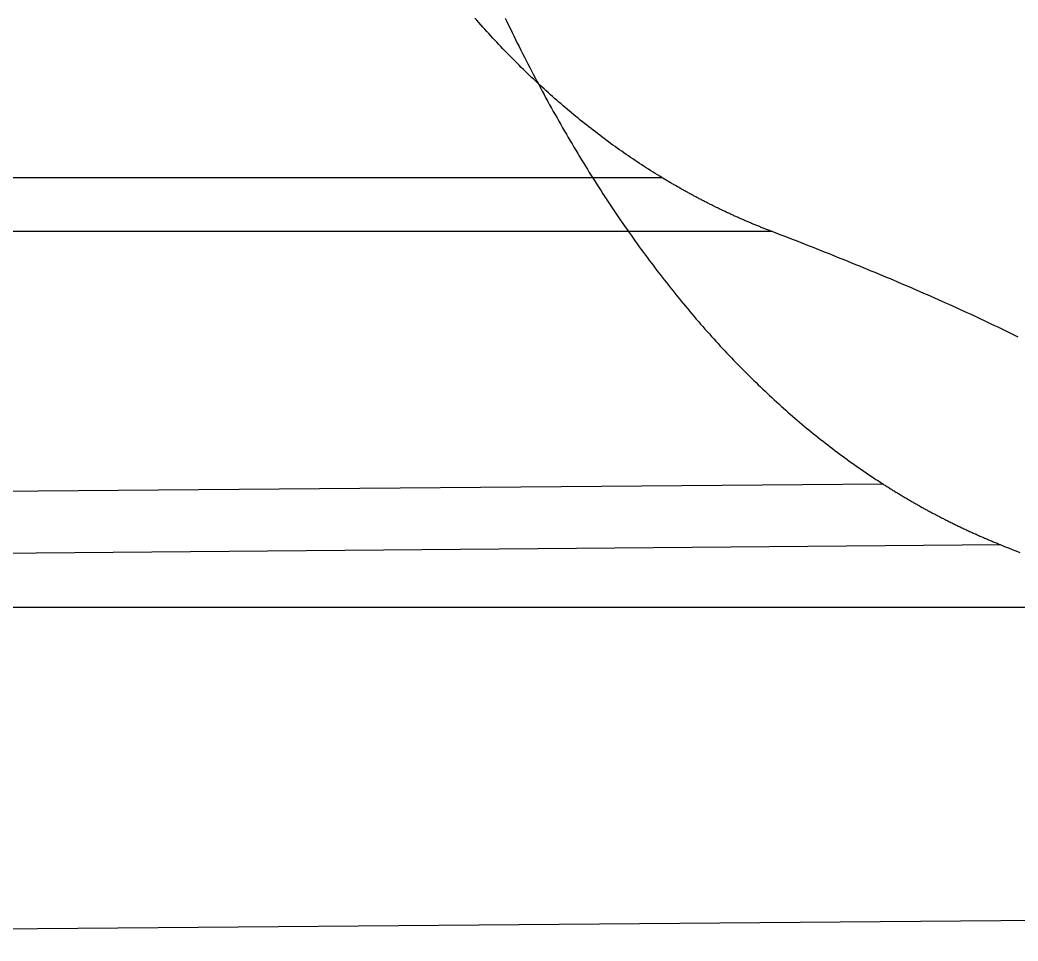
# Model space of a CAD drawing. Extents: x 0 to 702, y -13 to 12.
# Drawn here: x 4.914 to 8.427, y -12.098 to -8.858 of the extents above; entities that cross this region are included whole.
import ezdxf

# ---------------------------------------------------------------- set-up
doc = ezdxf.new("R2010")
doc.units = 0
doc.layers.get('0').update_dxf_attribs({"linetype": 'CONTINUOUS'})

# ---------------------------------------------------------------- blocks, each defined once
blk = doc.blocks.new('*U5')
for p, q in [((7.174476, -9.412607, 6.720834), (0, -9.412607, 6.720834)), ((7.174476, -9.412607, 6.720834), (0, -9.412607, 6.720834)), ((7.561299, -9.602168, 7.459126), (0, -9.602168, 7.459126)), ((7.95299, -10.490857, 6.38706), (0, -10.557157, 6.366536)), ((7.95299, -10.490857, 6.38706), (0, -10.557157, 6.366536)), ((8.366641, -10.704306, 7.232889), (0, -10.775829, 7.218207)), ((9.438057, -10.924762, 13.902303), (0, -10.924762, 13.902303)), ((10.09981, -12.012084, 13.679108), (0, -12.098424, 13.661385))]:
    blk.add_line(p, q)
at = {"extrusion": (0, 0.979575, 0.201078)}
for p, q in [((7.561299, -9.602168, 7.459126), (0, -9.602168, 7.459126)), ((9.438057, -10.924762, 13.902303), (0, -10.924762, 13.902303))]:
    blk.add_line(p, q, dxfattribs=at)
at = {"extrusion": (0.008727, -0.979538, -0.20107)}
for p, q in [((8.366641, -10.704306, 7.232889), (0, -10.775829, 7.218207)), ((10.09981, -12.012084, 13.679108), (0, -12.098424, 13.661385))]:
    blk.add_line(p, q, dxfattribs=at)
for points in [[(7.17448, -9.41261, 6.72083), (7.16647, -9.40773, 6.70515), (7.15847, -9.40283, 6.68948), (7.15049, -9.39789, 6.67381), (7.14252, -9.39292, 6.65816), (7.13456, -9.38791, 6.6425), (7.12661, -9.38287, 6.62686), (7.11868, -9.37779, 6.61122), (7.11076, -9.37268, 6.59559), (7.10285, -9.36754, 6.57997), (7.09495, -9.36236, 6.56436), (7.08706, -9.35715, 6.54875), (7.07919, -9.35191, 6.53315), (7.07133, -9.34663, 6.51756), (7.06348, -9.34131, 6.50197), (7.05564, -9.33596, 6.48639), (7.04781, -9.33058, 6.47082), (7.04, -9.32517, 6.45526), (7.0322, -9.31972, 6.43971), (7.02441, -9.31423, 6.42416), (7.01663, -9.30871, 6.40862), (7.00886, -9.30316, 6.39309), (7.00111, -9.29757, 6.37756), (6.99337, -9.29195, 6.36204), (6.98564, -9.28629, 6.34653), (6.97792, -9.2806, 6.33103), (6.97021, -9.27487, 6.31554), (6.96252, -9.26911, 6.30005), (6.95484, -9.26332, 6.28457), (6.94717, -9.25749, 6.2691), (6.93951, -9.25162, 6.25364), (6.93186, -9.24572, 6.23818), (6.92422, -9.23979, 6.22273), (6.9166, -9.23382, 6.20729), (6.90899, -9.22782, 6.19186), (6.90139, -9.22178, 6.17644), (6.8938, -9.21571, 6.16102), (6.88623, -9.2096, 6.14561), (6.87866, -9.20346, 6.13021), (6.87111, -9.19728, 6.11482), (6.86357, -9.19107, 6.09943), (6.85604, -9.18482, 6.08405), (6.84852, -9.17854, 6.06868), (6.84102, -9.17222, 6.05332), (6.83353, -9.16587, 6.03797), (6.82604, -9.15948, 6.02262), (6.81857, -9.15306, 6.00728), (6.81112, -9.1466, 5.99195), (6.80367, -9.14011, 5.97663), (6.79623, -9.13358, 5.96132), (6.78881, -9.12702, 5.94601), (6.7814, -9.12042, 5.93071), (6.774, -9.11379, 5.91542), (6.76661, -9.10712, 5.90014), (6.75924, -9.10042, 5.88487), (6.75187, -9.09368, 5.8696), (6.74452, -9.0869, 5.85435), (6.73718, -9.08009, 5.8391), (6.72985, -9.07325, 5.82386), (6.72253, -9.06636, 5.80862), (6.71522, -9.05945, 5.7934), (6.70792, -9.05249, 5.77818), (6.70064, -9.04551, 5.76297), (6.69337, -9.03848, 5.74778), (6.68611, -9.03142, 5.73258), (6.67886, -9.02433, 5.7174), (6.67162, -9.01719, 5.70222), (6.66439, -9.01002, 5.68704), (6.65717, -9.00281, 5.67187), (6.64996, -8.99557, 5.65671), (6.64276, -8.98828, 5.64155), (6.63557, -8.98096, 5.6264), (6.6284, -8.9736, 5.61126), (6.62123, -8.9662, 5.59612), (6.61407, -8.95877, 5.58099), (6.60693, -8.9513, 5.56587), (6.59979, -8.94379, 5.55075), (6.59267, -8.93624, 5.53564), (6.58556, -8.92866, 5.52054), (6.57846, -8.92104, 5.50544), (6.57137, -8.91338, 5.49036), (6.56429, -8.90569, 5.47528), (6.55723, -8.89796, 5.46021), (6.55017, -8.89019, 5.44515), (6.54313, -8.88239, 5.4301), (6.53609, -8.87455, 5.41506), (6.52907, -8.86667, 5.40002), (6.52207, -8.85875, 5.385), (6.51507, -8.8508, 5.36998)], [(7.17448, -9.41261, 6.72083), (7.16647, -9.40773, 6.70515), (7.15847, -9.40283, 6.68948), (7.15049, -9.39789, 6.67381), (7.14252, -9.39292, 6.65816), (7.13456, -9.38791, 6.6425), (7.12661, -9.38287, 6.62686), (7.11868, -9.37779, 6.61122), (7.11076, -9.37268, 6.59559), (7.10285, -9.36754, 6.57997), (7.09495, -9.36236, 6.56436), (7.08706, -9.35715, 6.54875), (7.07919, -9.35191, 6.53315), (7.07133, -9.34663, 6.51756), (7.06348, -9.34131, 6.50197), (7.05564, -9.33596, 6.48639), (7.04781, -9.33058, 6.47082), (7.04, -9.32517, 6.45526), (7.0322, -9.31972, 6.43971), (7.02441, -9.31423, 6.42416), (7.01663, -9.30871, 6.40862), (7.00886, -9.30316, 6.39309), (7.00111, -9.29757, 6.37756), (6.99337, -9.29195, 6.36204), (6.98564, -9.28629, 6.34653), (6.97792, -9.2806, 6.33103), (6.97021, -9.27487, 6.31554), (6.96252, -9.26911, 6.30005), (6.95484, -9.26332, 6.28457), (6.94717, -9.25749, 6.2691), (6.93951, -9.25162, 6.25364), (6.93186, -9.24572, 6.23818), (6.92422, -9.23979, 6.22273), (6.9166, -9.23382, 6.20729), (6.90899, -9.22782, 6.19186), (6.90139, -9.22178, 6.17644), (6.8938, -9.21571, 6.16102), (6.88623, -9.2096, 6.14561), (6.87866, -9.20346, 6.13021), (6.87111, -9.19728, 6.11482), (6.86357, -9.19107, 6.09943), (6.85604, -9.18482, 6.08405), (6.84852, -9.17854, 6.06868), (6.84102, -9.17222, 6.05332), (6.83353, -9.16587, 6.03797), (6.82604, -9.15948, 6.02262), (6.81857, -9.15306, 6.00728), (6.81112, -9.1466, 5.99195), (6.80367, -9.14011, 5.97663), (6.79623, -9.13358, 5.96132), (6.78881, -9.12702, 5.94601), (6.7814, -9.12042, 5.93071), (6.774, -9.11379, 5.91542), (6.76661, -9.10712, 5.90014), (6.75924, -9.10042, 5.88487), (6.75187, -9.09368, 5.8696), (6.74452, -9.0869, 5.85435), (6.73718, -9.08009, 5.8391), (6.72985, -9.07325, 5.82386), (6.72253, -9.06636, 5.80862), (6.71522, -9.05945, 5.7934), (6.70792, -9.05249, 5.77818), (6.70064, -9.04551, 5.76297), (6.69337, -9.03848, 5.74778), (6.68611, -9.03142, 5.73258), (6.67886, -9.02433, 5.7174), (6.67162, -9.01719, 5.70222), (6.66439, -9.01002, 5.68704), (6.65717, -9.00281, 5.67187), (6.64996, -8.99557, 5.65671), (6.64276, -8.98828, 5.64155), (6.63557, -8.98096, 5.6264), (6.6284, -8.9736, 5.61126), (6.62123, -8.9662, 5.59612), (6.61407, -8.95877, 5.58099), (6.60693, -8.9513, 5.56587), (6.59979, -8.94379, 5.55075), (6.59267, -8.93624, 5.53564), (6.58556, -8.92866, 5.52054), (6.57846, -8.92104, 5.50544), (6.57137, -8.91338, 5.49036), (6.56429, -8.90569, 5.47528), (6.55723, -8.89796, 5.46021), (6.55017, -8.89019, 5.44515), (6.54313, -8.88239, 5.4301), (6.53609, -8.87455, 5.41506), (6.52907, -8.86667, 5.40002), (6.52207, -8.85875, 5.385), (6.51507, -8.8508, 5.36998)], [(6.62209, -8.85088, 3.32929), (6.62815, -8.86353, 3.3447), (6.63422, -8.87614, 3.36013), (6.64032, -8.88871, 3.37559), (6.64643, -8.90124, 3.39107), (6.65255, -8.91374, 3.40658), (6.6587, -8.9262, 3.42211), (6.66486, -8.93862, 3.43766), (6.67103, -8.951, 3.45324), (6.67722, -8.96334, 3.46884), (6.68343, -8.97565, 3.48447), (6.68966, -8.98792, 3.50012), (6.6959, -9.00015, 3.5158), (6.70216, -9.01235, 3.53149), (6.70844, -9.0245, 3.54722), (6.71473, -9.03662, 3.56296), (6.72104, -9.0487, 3.57873), (6.72737, -9.06075, 3.59453), (6.73371, -9.07275, 3.61035), (6.74007, -9.08472, 3.62619), (6.74645, -9.09665, 3.64205), (6.75284, -9.10854, 3.65794), (6.75925, -9.1204, 3.67386), (6.76568, -9.13222, 3.68979), (6.77212, -9.144, 3.70575), (6.77858, -9.15574, 3.72174), (6.78506, -9.16745, 3.73775), (6.79155, -9.17912, 3.75378), (6.79806, -9.19075, 3.76984), (6.80459, -9.20234, 3.78592), (6.81113, -9.2139, 3.80202), (6.8177, -9.22542, 3.81815), (6.82428, -9.2369, 3.8343), (6.83087, -9.24834, 3.85047), (6.83748, -9.25975, 3.86667), (6.84411, -9.27112, 3.88289), (6.85076, -9.28245, 3.89913), (6.85742, -9.29374, 3.9154), (6.8641, -9.305, 3.93169), (6.8708, -9.31622, 3.94801), (6.87752, -9.3274, 3.96435), (6.88425, -9.33855, 3.98071), (6.891, -9.34966, 3.99709), (6.89776, -9.36073, 4.0135), (6.90454, -9.37176, 4.02994), (6.91134, -9.38276, 4.04639), (6.91816, -9.39372, 4.06287), (6.92499, -9.40464, 4.07937), (6.93185, -9.41553, 4.0959), (6.93871, -9.42638, 4.11245), (6.9456, -9.43719, 4.12902), (6.9525, -9.44796, 4.14562), (6.95942, -9.4587, 4.16224), (6.96636, -9.4694, 4.17888), (6.97331, -9.48006, 4.19554), (6.98028, -9.49068, 4.21223), (6.98727, -9.50126, 4.22894), (6.99428, -9.51181, 4.24567), (7.0013, -9.52232, 4.26243), (7.00834, -9.53279, 4.2792), (7.01539, -9.54322, 4.296), (7.02246, -9.55361, 4.31281), (7.02955, -9.56396, 4.32965), (7.03666, -9.57427, 4.34651), (7.04378, -9.58454, 4.36339), (7.05091, -9.59478, 4.38029), (7.05807, -9.60497, 4.39721), (7.06524, -9.61513, 4.41414), (7.07242, -9.62525, 4.4311), (7.07962, -9.63532, 4.44807), (7.08684, -9.64536, 4.46507), (7.09407, -9.65536, 4.48208), (7.10131, -9.66531, 4.49911), (7.10858, -9.67523, 4.51616), (7.11585, -9.68511, 4.53322), (7.12315, -9.69494, 4.5503), (7.13045, -9.70474, 4.5674), (7.13777, -9.7145, 4.58452), (7.14511, -9.72421, 4.60165), (7.15246, -9.73389, 4.6188), (7.15983, -9.74352, 4.63596), (7.16721, -9.75311, 4.65314), (7.17461, -9.76267, 4.67033), (7.18202, -9.77218, 4.68754), (7.18944, -9.78165, 4.70477), (7.19688, -9.79108, 4.72201), (7.20433, -9.80046, 4.73926), (7.21179, -9.80981, 4.75652), (7.21927, -9.81912, 4.77381), (7.22677, -9.82838, 4.7911), (7.23427, -9.8376, 4.8084), (7.24179, -9.84678, 4.82572), (7.24933, -9.85592, 4.84306), (7.25688, -9.86501, 4.8604), (7.26444, -9.87407, 4.87776), (7.27201, -9.88308, 4.89512), (7.2796, -9.89205, 4.9125), (7.2872, -9.90098, 4.92989), (7.29481, -9.90986, 4.94729), (7.30243, -9.91871, 4.96471), (7.31007, -9.9275, 4.98213), (7.31772, -9.93626, 4.99956), (7.32538, -9.94498, 5.017), (7.33306, -9.95365, 5.03445), (7.34075, -9.96228, 5.05191), (7.34844, -9.97086, 5.06938), (7.35616, -9.9794, 5.08686), (7.36388, -9.9879, 5.10435), (7.37161, -9.99636, 5.12184), (7.37936, -10.0048, 5.13935), (7.38712, -10.0131, 5.15686), (7.39489, -10.0215, 5.17438), (7.40267, -10.0297, 5.1919), (7.41046, -10.038, 5.20943), (7.41827, -10.0462, 5.22697), (7.42608, -10.0543, 5.24451), (7.43391, -10.0624, 5.26207), (7.44175, -10.0705, 5.27963), (7.4496, -10.0785, 5.2972), (7.45747, -10.0865, 5.31478), (7.46534, -10.0944, 5.33237), (7.47323, -10.1023, 5.34998), (7.48114, -10.1102, 5.36759), (7.48905, -10.118, 5.38521), (7.49698, -10.1258, 5.40284), (7.50492, -10.1335, 5.42048), (7.51287, -10.1412, 5.43813), (7.52084, -10.1489, 5.45579), (7.52882, -10.1565, 5.47346), (7.53681, -10.164, 5.49114), (7.54482, -10.1716, 5.50883), (7.55284, -10.179, 5.52653), (7.56087, -10.1865, 5.54423), (7.56891, -10.1939, 5.56195), (7.57697, -10.2013, 5.57968), (7.58503, -10.2086, 5.59742), (7.59312, -10.2159, 5.61516), (7.60121, -10.2231, 5.63292), (7.60932, -10.2303, 5.65069), (7.61744, -10.2375, 5.66846), (7.62557, -10.2446, 5.68625), (7.63372, -10.2517, 5.70404), (7.64188, -10.2587, 5.72184), (7.65005, -10.2657, 5.73966), (7.65824, -10.2727, 5.75748), (7.66644, -10.2796, 5.77531), (7.67465, -10.2865, 5.79315), (7.68287, -10.2933, 5.811), (7.69111, -10.3001, 5.82886), (7.69936, -10.3068, 5.84673), (7.70762, -10.3136, 5.86461), (7.7159, -10.3202, 5.8825), (7.72419, -10.3269, 5.9004), (7.73249, -10.3335, 5.9183), (7.74081, -10.34, 5.93622), (7.74914, -10.3465, 5.95414), (7.75748, -10.353, 5.97208), (7.76583, -10.3594, 5.99002), (7.7742, -10.3658, 6.00797), (7.78258, -10.3722, 6.02593), (7.79098, -10.3785, 6.0439), (7.79938, -10.3848, 6.06188), (7.80781, -10.391, 6.07987), (7.81624, -10.3972, 6.09787), (7.82469, -10.4033, 6.11588), (7.83315, -10.4095, 6.13389), (7.84162, -10.4155, 6.15192), (7.85011, -10.4216, 6.16995), (7.85861, -10.4275, 6.188), (7.86712, -10.4335, 6.20605), (7.87565, -10.4394, 6.22411), (7.88419, -10.4453, 6.24218), (7.89274, -10.4511, 6.26026), (7.90131, -10.4569, 6.27835), (7.90989, -10.4627, 6.29644), (7.91848, -10.4684, 6.31455), (7.92709, -10.4741, 6.33266), (7.93571, -10.4797, 6.35079), (7.94434, -10.4853, 6.36892), (7.95299, -10.4909, 6.38706)], [(6.62209, -8.85088, 3.32929), (6.62815, -8.86353, 3.3447), (6.63422, -8.87614, 3.36013), (6.64032, -8.88871, 3.37559), (6.64643, -8.90124, 3.39107), (6.65255, -8.91374, 3.40658), (6.6587, -8.9262, 3.42211), (6.66486, -8.93862, 3.43766), (6.67103, -8.951, 3.45324), (6.67722, -8.96334, 3.46884), (6.68343, -8.97565, 3.48447), (6.68966, -8.98792, 3.50012), (6.6959, -9.00015, 3.5158), (6.70216, -9.01235, 3.53149), (6.70844, -9.0245, 3.54722), (6.71473, -9.03662, 3.56296), (6.72104, -9.0487, 3.57873), (6.72737, -9.06075, 3.59453), (6.73371, -9.07275, 3.61035), (6.74007, -9.08472, 3.62619), (6.74645, -9.09665, 3.64205), (6.75284, -9.10854, 3.65794), (6.75925, -9.1204, 3.67386), (6.76568, -9.13222, 3.68979), (6.77212, -9.144, 3.70575), (6.77858, -9.15574, 3.72174), (6.78506, -9.16745, 3.73775), (6.79155, -9.17912, 3.75378), (6.79806, -9.19075, 3.76984), (6.80459, -9.20234, 3.78592), (6.81113, -9.2139, 3.80202), (6.8177, -9.22542, 3.81815), (6.82428, -9.2369, 3.8343), (6.83087, -9.24834, 3.85047), (6.83748, -9.25975, 3.86667), (6.84411, -9.27112, 3.88289), (6.85076, -9.28245, 3.89913), (6.85742, -9.29374, 3.9154), (6.8641, -9.305, 3.93169), (6.8708, -9.31622, 3.94801), (6.87752, -9.3274, 3.96435), (6.88425, -9.33855, 3.98071), (6.891, -9.34966, 3.99709), (6.89776, -9.36073, 4.0135), (6.90454, -9.37176, 4.02994), (6.91134, -9.38276, 4.04639), (6.91816, -9.39372, 4.06287), (6.92499, -9.40464, 4.07937), (6.93185, -9.41553, 4.0959), (6.93871, -9.42638, 4.11245), (6.9456, -9.43719, 4.12902), (6.9525, -9.44796, 4.14562), (6.95942, -9.4587, 4.16224), (6.96636, -9.4694, 4.17888), (6.97331, -9.48006, 4.19554), (6.98028, -9.49068, 4.21223), (6.98727, -9.50126, 4.22894), (6.99428, -9.51181, 4.24567), (7.0013, -9.52232, 4.26243), (7.00834, -9.53279, 4.2792), (7.01539, -9.54322, 4.296), (7.02246, -9.55361, 4.31281), (7.02955, -9.56396, 4.32965), (7.03666, -9.57427, 4.34651), (7.04378, -9.58454, 4.36339), (7.05091, -9.59478, 4.38029), (7.05807, -9.60497, 4.39721), (7.06524, -9.61513, 4.41414), (7.07242, -9.62525, 4.4311), (7.07962, -9.63532, 4.44807), (7.08684, -9.64536, 4.46507), (7.09407, -9.65536, 4.48208), (7.10131, -9.66531, 4.49911), (7.10858, -9.67523, 4.51616), (7.11585, -9.68511, 4.53322), (7.12315, -9.69494, 4.5503), (7.13045, -9.70474, 4.5674), (7.13777, -9.7145, 4.58452), (7.14511, -9.72421, 4.60165), (7.15246, -9.73389, 4.6188), (7.15983, -9.74352, 4.63596), (7.16721, -9.75311, 4.65314), (7.17461, -9.76267, 4.67033), (7.18202, -9.77218, 4.68754), (7.18944, -9.78165, 4.70477), (7.19688, -9.79108, 4.72201), (7.20433, -9.80046, 4.73926), (7.21179, -9.80981, 4.75652), (7.21927, -9.81912, 4.77381), (7.22677, -9.82838, 4.7911), (7.23427, -9.8376, 4.8084), (7.24179, -9.84678, 4.82572), (7.24933, -9.85592, 4.84306), (7.25688, -9.86501, 4.8604), (7.26444, -9.87407, 4.87776), (7.27201, -9.88308, 4.89512), (7.2796, -9.89205, 4.9125), (7.2872, -9.90098, 4.92989), (7.29481, -9.90986, 4.94729), (7.30243, -9.91871, 4.96471), (7.31007, -9.9275, 4.98213), (7.31772, -9.93626, 4.99956), (7.32538, -9.94498, 5.017), (7.33306, -9.95365, 5.03445), (7.34075, -9.96228, 5.05191), (7.34844, -9.97086, 5.06938), (7.35616, -9.9794, 5.08686), (7.36388, -9.9879, 5.10435), (7.37161, -9.99636, 5.12184), (7.37936, -10.0048, 5.13935), (7.38712, -10.0131, 5.15686), (7.39489, -10.0215, 5.17438), (7.40267, -10.0297, 5.1919), (7.41046, -10.038, 5.20943), (7.41827, -10.0462, 5.22697), (7.42608, -10.0543, 5.24451), (7.43391, -10.0624, 5.26207), (7.44175, -10.0705, 5.27963), (7.4496, -10.0785, 5.2972), (7.45747, -10.0865, 5.31478), (7.46534, -10.0944, 5.33237), (7.47323, -10.1023, 5.34998), (7.48114, -10.1102, 5.36759), (7.48905, -10.118, 5.38521), (7.49698, -10.1258, 5.40284), (7.50492, -10.1335, 5.42048), (7.51287, -10.1412, 5.43813), (7.52084, -10.1489, 5.45579), (7.52882, -10.1565, 5.47346), (7.53681, -10.164, 5.49114), (7.54482, -10.1716, 5.50883), (7.55284, -10.179, 5.52653), (7.56087, -10.1865, 5.54423), (7.56891, -10.1939, 5.56195), (7.57697, -10.2013, 5.57968), (7.58503, -10.2086, 5.59742), (7.59312, -10.2159, 5.61516), (7.60121, -10.2231, 5.63292), (7.60932, -10.2303, 5.65069), (7.61744, -10.2375, 5.66846), (7.62557, -10.2446, 5.68625), (7.63372, -10.2517, 5.70404), (7.64188, -10.2587, 5.72184), (7.65005, -10.2657, 5.73966), (7.65824, -10.2727, 5.75748), (7.66644, -10.2796, 5.77531), (7.67465, -10.2865, 5.79315), (7.68287, -10.2933, 5.811), (7.69111, -10.3001, 5.82886), (7.69936, -10.3068, 5.84673), (7.70762, -10.3136, 5.86461), (7.7159, -10.3202, 5.8825), (7.72419, -10.3269, 5.9004), (7.73249, -10.3335, 5.9183), (7.74081, -10.34, 5.93622), (7.74914, -10.3465, 5.95414), (7.75748, -10.353, 5.97208), (7.76583, -10.3594, 5.99002), (7.7742, -10.3658, 6.00797), (7.78258, -10.3722, 6.02593), (7.79098, -10.3785, 6.0439), (7.79938, -10.3848, 6.06188), (7.80781, -10.391, 6.07987), (7.81624, -10.3972, 6.09787), (7.82469, -10.4033, 6.11588), (7.83315, -10.4095, 6.13389), (7.84162, -10.4155, 6.15192), (7.85011, -10.4216, 6.16995), (7.85861, -10.4275, 6.188), (7.86712, -10.4335, 6.20605), (7.87565, -10.4394, 6.22411), (7.88419, -10.4453, 6.24218), (7.89274, -10.4511, 6.26026), (7.90131, -10.4569, 6.27835), (7.90989, -10.4627, 6.29644), (7.91848, -10.4684, 6.31455), (7.92709, -10.4741, 6.33266), (7.93571, -10.4797, 6.35079), (7.94434, -10.4853, 6.36892), (7.95299, -10.4909, 6.38706)], [(7.5613, -9.60217, 7.45913), (7.55815, -9.60096, 7.45325), (7.55499, -9.59975, 7.44738), (7.55184, -9.59853, 7.44151), (7.54869, -9.59731, 7.43564), (7.54555, -9.59608, 7.42978), (7.5424, -9.59485, 7.42391), (7.53926, -9.59362, 7.41804), (7.53612, -9.59238, 7.41218), (7.53298, -9.59114, 7.40631), (7.52984, -9.58989, 7.40045), (7.5267, -9.58864, 7.39459), (7.52357, -9.58738, 7.38873), (7.52043, -9.58612, 7.38286), (7.5173, -9.58485, 7.377), (7.51417, -9.58358, 7.37115), (7.51105, -9.5823, 7.36529), (7.50792, -9.58102, 7.35943), (7.50479, -9.57974, 7.35357), (7.50167, -9.57845, 7.34772), (7.49855, -9.57716, 7.34186), (7.49543, -9.57586, 7.33601), (7.49232, -9.57456, 7.33016), (7.4892, -9.57325, 7.32431), (7.48609, -9.57194, 7.31846), (7.48297, -9.57062, 7.31261), (7.47986, -9.5693, 7.30676), (7.47675, -9.56798, 7.30091), (7.47365, -9.56665, 7.29506), (7.47054, -9.56531, 7.28922), (7.46744, -9.56398, 7.28337), (7.46434, -9.56263, 7.27753), (7.46124, -9.56129, 7.27168), (7.45814, -9.55993, 7.26584), (7.45504, -9.55858, 7.26), (7.45195, -9.55722, 7.25416), (7.44885, -9.55585, 7.24832), (7.44576, -9.55448, 7.24248), (7.44267, -9.55311, 7.23664), (7.43958, -9.55173, 7.2308), (7.4365, -9.55034, 7.22497), (7.43341, -9.54895, 7.21913), (7.43033, -9.54756, 7.2133), (7.42725, -9.54616, 7.20747), (7.42417, -9.54476, 7.20163), (7.42109, -9.54336, 7.1958), (7.41802, -9.54195, 7.18997), (7.41494, -9.54053, 7.18414), (7.41187, -9.53911, 7.17831), (7.4088, -9.53769, 7.17248), (7.40573, -9.53626, 7.16666), (7.40266, -9.53482, 7.16083), (7.3996, -9.53339, 7.15501), (7.39653, -9.53194, 7.14918), (7.39347, -9.5305, 7.14336), (7.39041, -9.52904, 7.13754), (7.38735, -9.52759, 7.13172), (7.38429, -9.52613, 7.1259), (7.38124, -9.52466, 7.12008), (7.37819, -9.52319, 7.11426), (7.37513, -9.52172, 7.10844), (7.37208, -9.52024, 7.10262), (7.36903, -9.51876, 7.09681), (7.36599, -9.51727, 7.09099), (7.36294, -9.51578, 7.08518), (7.3599, -9.51428, 7.07937), (7.35686, -9.51278, 7.07356), (7.35382, -9.51127, 7.06775), (7.35078, -9.50976, 7.06194), (7.34774, -9.50825, 7.05613), (7.34471, -9.50673, 7.05032), (7.34167, -9.5052, 7.04451), (7.33864, -9.50367, 7.0387), (7.33561, -9.50214, 7.0329), (7.33258, -9.5006, 7.0271), (7.32956, -9.49906, 7.02129), (7.32653, -9.49751, 7.01549), (7.32351, -9.49596, 7.00969), (7.32049, -9.49441, 7.00389), (7.31747, -9.49285, 6.99809), (7.31445, -9.49128, 6.99229), (7.31143, -9.48971, 6.98649), (7.30842, -9.48814, 6.98069), (7.3054, -9.48656, 6.9749), (7.30239, -9.48498, 6.9691), (7.29938, -9.48339, 6.96331), (7.29637, -9.4818, 6.95752), (7.29337, -9.4802, 6.95173), (7.29036, -9.4786, 6.94593), (7.28736, -9.47699, 6.94014), (7.28436, -9.47538, 6.93436), (7.28136, -9.47377, 6.92857), (7.27836, -9.47215, 6.92278), (7.27536, -9.47052, 6.91699), (7.27237, -9.4689, 6.91121), (7.26938, -9.46726, 6.90542), (7.26639, -9.46563, 6.89964), (7.2634, -9.46398, 6.89386), (7.26041, -9.46234, 6.88808), (7.25742, -9.46069, 6.8823), (7.25444, -9.45903, 6.87652), (7.25145, -9.45737, 6.87074), (7.24847, -9.4557, 6.86496), (7.24549, -9.45404, 6.85918), (7.24251, -9.45236, 6.85341), (7.23954, -9.45068, 6.84763), (7.23656, -9.449, 6.84186), (7.23359, -9.44731, 6.83609), (7.23062, -9.44562, 6.83032), (7.22765, -9.44392, 6.82454), (7.22468, -9.44222, 6.81877), (7.22171, -9.44052, 6.81301), (7.21875, -9.43881, 6.80724), (7.21579, -9.43709, 6.80147), (7.21283, -9.43537, 6.7957), (7.20987, -9.43365, 6.78994), (7.20691, -9.43192, 6.78418), (7.20395, -9.43019, 6.77841), (7.201, -9.42845, 6.77265), (7.19804, -9.42671, 6.76689), (7.19509, -9.42496, 6.76113), (7.19214, -9.42321, 6.75537), (7.18919, -9.42145, 6.74961), (7.18625, -9.41969, 6.74385), (7.1833, -9.41793, 6.7381), (7.18036, -9.41616, 6.73234), (7.17742, -9.41439, 6.72659), (7.17448, -9.41261, 6.72083)], [(7.5613, -9.60217, 7.45913), (7.55815, -9.60096, 7.45325), (7.55499, -9.59975, 7.44738), (7.55184, -9.59853, 7.44151), (7.54869, -9.59731, 7.43564), (7.54555, -9.59608, 7.42978), (7.5424, -9.59485, 7.42391), (7.53926, -9.59362, 7.41804), (7.53612, -9.59238, 7.41218), (7.53298, -9.59114, 7.40631), (7.52984, -9.58989, 7.40045), (7.5267, -9.58864, 7.39459), (7.52357, -9.58738, 7.38873), (7.52043, -9.58612, 7.38286), (7.5173, -9.58485, 7.377), (7.51417, -9.58358, 7.37115), (7.51105, -9.5823, 7.36529), (7.50792, -9.58102, 7.35943), (7.50479, -9.57974, 7.35357), (7.50167, -9.57845, 7.34772), (7.49855, -9.57716, 7.34186), (7.49543, -9.57586, 7.33601), (7.49232, -9.57456, 7.33016), (7.4892, -9.57325, 7.32431), (7.48609, -9.57194, 7.31846), (7.48297, -9.57062, 7.31261), (7.47986, -9.5693, 7.30676), (7.47675, -9.56798, 7.30091), (7.47365, -9.56665, 7.29506), (7.47054, -9.56531, 7.28922), (7.46744, -9.56398, 7.28337), (7.46434, -9.56263, 7.27753), (7.46124, -9.56129, 7.27168), (7.45814, -9.55993, 7.26584), (7.45504, -9.55858, 7.26), (7.45195, -9.55722, 7.25416), (7.44885, -9.55585, 7.24832), (7.44576, -9.55448, 7.24248), (7.44267, -9.55311, 7.23664), (7.43958, -9.55173, 7.2308), (7.4365, -9.55034, 7.22497), (7.43341, -9.54895, 7.21913), (7.43033, -9.54756, 7.2133), (7.42725, -9.54616, 7.20747), (7.42417, -9.54476, 7.20163), (7.42109, -9.54336, 7.1958), (7.41802, -9.54195, 7.18997), (7.41494, -9.54053, 7.18414), (7.41187, -9.53911, 7.17831), (7.4088, -9.53769, 7.17248), (7.40573, -9.53626, 7.16666), (7.40266, -9.53482, 7.16083), (7.3996, -9.53339, 7.15501), (7.39653, -9.53194, 7.14918), (7.39347, -9.5305, 7.14336), (7.39041, -9.52904, 7.13754), (7.38735, -9.52759, 7.13172), (7.38429, -9.52613, 7.1259), (7.38124, -9.52466, 7.12008), (7.37819, -9.52319, 7.11426), (7.37513, -9.52172, 7.10844), (7.37208, -9.52024, 7.10262), (7.36903, -9.51876, 7.09681), (7.36599, -9.51727, 7.09099), (7.36294, -9.51578, 7.08518), (7.3599, -9.51428, 7.07937), (7.35686, -9.51278, 7.07356), (7.35382, -9.51127, 7.06775), (7.35078, -9.50976, 7.06194), (7.34774, -9.50825, 7.05613), (7.34471, -9.50673, 7.05032), (7.34167, -9.5052, 7.04451), (7.33864, -9.50367, 7.0387), (7.33561, -9.50214, 7.0329), (7.33258, -9.5006, 7.0271), (7.32956, -9.49906, 7.02129), (7.32653, -9.49751, 7.01549), (7.32351, -9.49596, 7.00969), (7.32049, -9.49441, 7.00389), (7.31747, -9.49285, 6.99809), (7.31445, -9.49128, 6.99229), (7.31143, -9.48971, 6.98649), (7.30842, -9.48814, 6.98069), (7.3054, -9.48656, 6.9749), (7.30239, -9.48498, 6.9691), (7.29938, -9.48339, 6.96331), (7.29637, -9.4818, 6.95752), (7.29337, -9.4802, 6.95173), (7.29036, -9.4786, 6.94593), (7.28736, -9.47699, 6.94014), (7.28436, -9.47538, 6.93436), (7.28136, -9.47377, 6.92857), (7.27836, -9.47215, 6.92278), (7.27536, -9.47052, 6.91699), (7.27237, -9.4689, 6.91121), (7.26938, -9.46726, 6.90542), (7.26639, -9.46563, 6.89964), (7.2634, -9.46398, 6.89386), (7.26041, -9.46234, 6.88808), (7.25742, -9.46069, 6.8823), (7.25444, -9.45903, 6.87652), (7.25145, -9.45737, 6.87074), (7.24847, -9.4557, 6.86496), (7.24549, -9.45404, 6.85918), (7.24251, -9.45236, 6.85341), (7.23954, -9.45068, 6.84763), (7.23656, -9.449, 6.84186), (7.23359, -9.44731, 6.83609), (7.23062, -9.44562, 6.83032), (7.22765, -9.44392, 6.82454), (7.22468, -9.44222, 6.81877), (7.22171, -9.44052, 6.81301), (7.21875, -9.43881, 6.80724), (7.21579, -9.43709, 6.80147), (7.21283, -9.43537, 6.7957), (7.20987, -9.43365, 6.78994), (7.20691, -9.43192, 6.78418), (7.20395, -9.43019, 6.77841), (7.201, -9.42845, 6.77265), (7.19804, -9.42671, 6.76689), (7.19509, -9.42496, 6.76113), (7.19214, -9.42321, 6.75537), (7.18919, -9.42145, 6.74961), (7.18625, -9.41969, 6.74385), (7.1833, -9.41793, 6.7381), (7.18036, -9.41616, 6.73234), (7.17742, -9.41439, 6.72659), (7.17448, -9.41261, 6.72083)], [(8.42805, -9.97346, 9.26791), (8.41636, -9.9677, 9.23988), (8.40462, -9.96196, 9.21188), (8.39284, -9.95621, 9.1839), (8.381, -9.95047, 9.15594), (8.36912, -9.94474, 9.128), (8.35719, -9.93901, 9.10008), (8.34521, -9.93328, 9.07218), (8.33318, -9.92756, 9.04431), (8.3211, -9.92184, 9.01645), (8.30897, -9.91613, 8.98861), (8.2968, -9.91042, 8.9608), (8.28458, -9.90471, 8.933), (8.27232, -9.89901, 8.90523), (8.26, -9.89331, 8.87747), (8.24764, -9.88762, 8.84973), (8.23524, -9.88193, 8.82202), (8.22278, -9.87624, 8.79432), (8.21029, -9.87056, 8.76664), (8.19774, -9.86489, 8.73899), (8.18515, -9.85921, 8.71135), (8.17252, -9.85354, 8.68373), (8.15984, -9.84788, 8.65613), (8.14712, -9.84222, 8.62855), (8.13435, -9.83656, 8.60099), (8.12154, -9.8309, 8.57344), (8.10868, -9.82525, 8.54592), (8.09578, -9.81961, 8.51842), (8.08284, -9.81397, 8.49093), (8.06985, -9.80833, 8.46346), (8.05683, -9.80269, 8.43601), (8.04375, -9.79706, 8.40858), (8.03064, -9.79143, 8.38116), (8.01749, -9.78581, 8.35377), (8.00429, -9.78019, 8.32639), (7.99105, -9.77458, 8.29903), (7.97777, -9.76896, 8.27169), (7.96445, -9.76335, 8.24436), (7.95108, -9.75775, 8.21705), (7.93768, -9.75215, 8.18976), (7.92424, -9.74655, 8.16249), (7.91075, -9.74095, 8.13524), (7.89723, -9.73536, 8.108), (7.88366, -9.72977, 8.08078), (7.87006, -9.72419, 8.05357), (7.85642, -9.71861, 8.02638), (7.84274, -9.71303, 7.99921), (7.82902, -9.70746, 7.97206), (7.81526, -9.70189, 7.94492), (7.80146, -9.69632, 7.9178), (7.78763, -9.69076, 7.89069), (7.77375, -9.68519, 7.8636), (7.75984, -9.67964, 7.83653), (7.7459, -9.67408, 7.80947), (7.73191, -9.66853, 7.78243), (7.71789, -9.66298, 7.7554), (7.70383, -9.65744, 7.72839), (7.68974, -9.6519, 7.7014), (7.67561, -9.64636, 7.67442), (7.66144, -9.64083, 7.64745), (7.64724, -9.63529, 7.62051), (7.63301, -9.62977, 7.59357), (7.61873, -9.62424, 7.56665), (7.60443, -9.61872, 7.53975), (7.59008, -9.6132, 7.51286), (7.57571, -9.60768, 7.48599), (7.5613, -9.60217, 7.45913)], [(8.42805, -9.97346, 9.26791), (8.41636, -9.9677, 9.23988), (8.40462, -9.96196, 9.21188), (8.39284, -9.95621, 9.1839), (8.381, -9.95047, 9.15594), (8.36912, -9.94474, 9.128), (8.35719, -9.93901, 9.10008), (8.34521, -9.93328, 9.07218), (8.33318, -9.92756, 9.04431), (8.3211, -9.92184, 9.01645), (8.30897, -9.91613, 8.98861), (8.2968, -9.91042, 8.9608), (8.28458, -9.90471, 8.933), (8.27232, -9.89901, 8.90523), (8.26, -9.89331, 8.87747), (8.24764, -9.88762, 8.84973), (8.23524, -9.88193, 8.82202), (8.22278, -9.87624, 8.79432), (8.21029, -9.87056, 8.76664), (8.19774, -9.86489, 8.73899), (8.18515, -9.85921, 8.71135), (8.17252, -9.85354, 8.68373), (8.15984, -9.84788, 8.65613), (8.14712, -9.84222, 8.62855), (8.13435, -9.83656, 8.60099), (8.12154, -9.8309, 8.57344), (8.10868, -9.82525, 8.54592), (8.09578, -9.81961, 8.51842), (8.08284, -9.81397, 8.49093), (8.06985, -9.80833, 8.46346), (8.05683, -9.80269, 8.43601), (8.04375, -9.79706, 8.40858), (8.03064, -9.79143, 8.38116), (8.01749, -9.78581, 8.35377), (8.00429, -9.78019, 8.32639), (7.99105, -9.77458, 8.29903), (7.97777, -9.76896, 8.27169), (7.96445, -9.76335, 8.24436), (7.95108, -9.75775, 8.21705), (7.93768, -9.75215, 8.18976), (7.92424, -9.74655, 8.16249), (7.91075, -9.74095, 8.13524), (7.89723, -9.73536, 8.108), (7.88366, -9.72977, 8.08078), (7.87006, -9.72419, 8.05357), (7.85642, -9.71861, 8.02638), (7.84274, -9.71303, 7.99921), (7.82902, -9.70746, 7.97206), (7.81526, -9.70189, 7.94492), (7.80146, -9.69632, 7.9178), (7.78763, -9.69076, 7.89069), (7.77375, -9.68519, 7.8636), (7.75984, -9.67964, 7.83653), (7.7459, -9.67408, 7.80947), (7.73191, -9.66853, 7.78243), (7.71789, -9.66298, 7.7554), (7.70383, -9.65744, 7.72839), (7.68974, -9.6519, 7.7014), (7.67561, -9.64636, 7.67442), (7.66144, -9.64083, 7.64745), (7.64724, -9.63529, 7.62051), (7.63301, -9.62977, 7.59357), (7.61873, -9.62424, 7.56665), (7.60443, -9.61872, 7.53975), (7.59008, -9.6132, 7.51286), (7.57571, -9.60768, 7.48599), (7.5613, -9.60217, 7.45913)], [(7.95299, -10.4909, 6.38706), (7.95613, -10.4929, 6.39365), (7.95928, -10.4949, 6.40024), (7.96242, -10.4969, 6.40683), (7.96557, -10.4989, 6.41342), (7.96872, -10.5008, 6.42001), (7.97187, -10.5028, 6.42661), (7.97503, -10.5048, 6.4332), (7.97818, -10.5068, 6.4398), (7.98134, -10.5087, 6.4464), (7.9845, -10.5107, 6.453), (7.98766, -10.5127, 6.4596), (7.99082, -10.5146, 6.4662), (7.99398, -10.5166, 6.4728), (7.99715, -10.5185, 6.47941), (8.00032, -10.5204, 6.48601), (8.00349, -10.5224, 6.49262), (8.00666, -10.5243, 6.49922), (8.00983, -10.5262, 6.50583), (8.01301, -10.5281, 6.51244), (8.01618, -10.53, 6.51905), (8.01936, -10.5319, 6.52566), (8.02254, -10.5338, 6.53228), (8.02572, -10.5357, 6.53889), (8.02891, -10.5376, 6.5455), (8.03209, -10.5395, 6.55212), (8.03528, -10.5414, 6.55874), (8.03847, -10.5432, 6.56536), (8.04166, -10.5451, 6.57198), (8.04485, -10.547, 6.5786), (8.04805, -10.5488, 6.58522), (8.05124, -10.5507, 6.59184), (8.05444, -10.5525, 6.59847), (8.05764, -10.5544, 6.60509), (8.06084, -10.5562, 6.61172), (8.06405, -10.558, 6.61835), (8.06725, -10.5599, 6.62498), (8.07046, -10.5617, 6.6316), (8.07367, -10.5635, 6.63824), (8.07688, -10.5653, 6.64487), (8.08009, -10.5671, 6.6515), (8.08331, -10.5689, 6.65814), (8.08652, -10.5707, 6.66477), (8.08974, -10.5725, 6.67141), (8.09296, -10.5743, 6.67805), (8.09618, -10.5761, 6.68469), (8.09941, -10.5778, 6.69133), (8.10263, -10.5796, 6.69797), (8.10586, -10.5814, 6.70461), (8.10909, -10.5831, 6.71125), (8.11232, -10.5849, 6.7179), (8.11555, -10.5866, 6.72454), (8.11879, -10.5884, 6.73119), (8.12202, -10.5901, 6.73784), (8.12526, -10.5918, 6.74449), (8.1285, -10.5936, 6.75114), (8.13174, -10.5953, 6.75779), (8.13499, -10.597, 6.76444), (8.13823, -10.5987, 6.7711), (8.14148, -10.6004, 6.77775), (8.14473, -10.6021, 6.78441), (8.14798, -10.6038, 6.79106), (8.15123, -10.6055, 6.79772), (8.15449, -10.6072, 6.80438), (8.15774, -10.6089, 6.81104), (8.161, -10.6106, 6.8177), (8.16426, -10.6122, 6.82437), (8.16752, -10.6139, 6.83103), (8.17079, -10.6156, 6.83769), (8.17405, -10.6172, 6.84436), (8.17732, -10.6189, 6.85103), (8.18059, -10.6205, 6.8577), (8.18386, -10.6221, 6.86437), (8.18713, -10.6238, 6.87104), (8.19041, -10.6254, 6.87771), (8.19368, -10.627, 6.88438), (8.19696, -10.6286, 6.89105), (8.20024, -10.6303, 6.89773), (8.20352, -10.6319, 6.90441), (8.20681, -10.6335, 6.91108), (8.21009, -10.6351, 6.91776), (8.21338, -10.6367, 6.92444), (8.21667, -10.6382, 6.93112), (8.21996, -10.6398, 6.9378), (8.22326, -10.6414, 6.94449), (8.22655, -10.643, 6.95117), (8.22985, -10.6445, 6.95785), (8.23315, -10.6461, 6.96454), (8.23645, -10.6477, 6.97123), (8.23975, -10.6492, 6.97792), (8.24306, -10.6508, 6.98461), (8.24636, -10.6523, 6.9913), (8.24967, -10.6538, 6.99799), (8.25298, -10.6554, 7.00468), (8.25629, -10.6569, 7.01137), (8.25961, -10.6584, 7.01807), (8.26292, -10.6599, 7.02477), (8.26624, -10.6614, 7.03146), (8.26956, -10.6629, 7.03816), (8.27288, -10.6644, 7.04486), (8.2762, -10.6659, 7.05156), (8.27953, -10.6674, 7.05826), (8.28286, -10.6689, 7.06497), (8.28618, -10.6704, 7.07167), (8.28951, -10.6719, 7.07837), (8.29285, -10.6733, 7.08508), (8.29618, -10.6748, 7.09179), (8.29952, -10.6762, 7.0985), (8.30286, -10.6777, 7.1052), (8.3062, -10.6791, 7.11192), (8.30954, -10.6806, 7.11863), (8.31288, -10.682, 7.12534), (8.31623, -10.6835, 7.13205), (8.31958, -10.6849, 7.13877), (8.32293, -10.6863, 7.14548), (8.32628, -10.6877, 7.1522), (8.32963, -10.6891, 7.15892), (8.33299, -10.6905, 7.16564), (8.33634, -10.6919, 7.17236), (8.3397, -10.6933, 7.17908), (8.34306, -10.6947, 7.1858), (8.34642, -10.6961, 7.19253), (8.34979, -10.6975, 7.19925), (8.35316, -10.6989, 7.20598), (8.35652, -10.7002, 7.2127), (8.3599, -10.7016, 7.21943), (8.36327, -10.703, 7.22616), (8.36664, -10.7043, 7.23289)], [(7.95299, -10.4909, 6.38706), (7.95613, -10.4929, 6.39365), (7.95928, -10.4949, 6.40024), (7.96242, -10.4969, 6.40683), (7.96557, -10.4989, 6.41342), (7.96872, -10.5008, 6.42001), (7.97187, -10.5028, 6.42661), (7.97503, -10.5048, 6.4332), (7.97818, -10.5068, 6.4398), (7.98134, -10.5087, 6.4464), (7.9845, -10.5107, 6.453), (7.98766, -10.5127, 6.4596), (7.99082, -10.5146, 6.4662), (7.99398, -10.5166, 6.4728), (7.99715, -10.5185, 6.47941), (8.00032, -10.5204, 6.48601), (8.00349, -10.5224, 6.49262), (8.00666, -10.5243, 6.49922), (8.00983, -10.5262, 6.50583), (8.01301, -10.5281, 6.51244), (8.01618, -10.53, 6.51905), (8.01936, -10.5319, 6.52566), (8.02254, -10.5338, 6.53228), (8.02572, -10.5357, 6.53889), (8.02891, -10.5376, 6.5455), (8.03209, -10.5395, 6.55212), (8.03528, -10.5414, 6.55874), (8.03847, -10.5432, 6.56536), (8.04166, -10.5451, 6.57198), (8.04485, -10.547, 6.5786), (8.04805, -10.5488, 6.58522), (8.05124, -10.5507, 6.59184), (8.05444, -10.5525, 6.59847), (8.05764, -10.5544, 6.60509), (8.06084, -10.5562, 6.61172), (8.06405, -10.558, 6.61835), (8.06725, -10.5599, 6.62498), (8.07046, -10.5617, 6.6316), (8.07367, -10.5635, 6.63824), (8.07688, -10.5653, 6.64487), (8.08009, -10.5671, 6.6515), (8.08331, -10.5689, 6.65814), (8.08652, -10.5707, 6.66477), (8.08974, -10.5725, 6.67141), (8.09296, -10.5743, 6.67805), (8.09618, -10.5761, 6.68469), (8.09941, -10.5778, 6.69133), (8.10263, -10.5796, 6.69797), (8.10586, -10.5814, 6.70461), (8.10909, -10.5831, 6.71125), (8.11232, -10.5849, 6.7179), (8.11555, -10.5866, 6.72454), (8.11879, -10.5884, 6.73119), (8.12202, -10.5901, 6.73784), (8.12526, -10.5918, 6.74449), (8.1285, -10.5936, 6.75114), (8.13174, -10.5953, 6.75779), (8.13499, -10.597, 6.76444), (8.13823, -10.5987, 6.7711), (8.14148, -10.6004, 6.77775), (8.14473, -10.6021, 6.78441), (8.14798, -10.6038, 6.79106), (8.15123, -10.6055, 6.79772), (8.15449, -10.6072, 6.80438), (8.15774, -10.6089, 6.81104), (8.161, -10.6106, 6.8177), (8.16426, -10.6122, 6.82437), (8.16752, -10.6139, 6.83103), (8.17079, -10.6156, 6.83769), (8.17405, -10.6172, 6.84436), (8.17732, -10.6189, 6.85103), (8.18059, -10.6205, 6.8577), (8.18386, -10.6221, 6.86437), (8.18713, -10.6238, 6.87104), (8.19041, -10.6254, 6.87771), (8.19368, -10.627, 6.88438), (8.19696, -10.6286, 6.89105), (8.20024, -10.6303, 6.89773), (8.20352, -10.6319, 6.90441), (8.20681, -10.6335, 6.91108), (8.21009, -10.6351, 6.91776), (8.21338, -10.6367, 6.92444), (8.21667, -10.6382, 6.93112), (8.21996, -10.6398, 6.9378), (8.22326, -10.6414, 6.94449), (8.22655, -10.643, 6.95117), (8.22985, -10.6445, 6.95785), (8.23315, -10.6461, 6.96454), (8.23645, -10.6477, 6.97123), (8.23975, -10.6492, 6.97792), (8.24306, -10.6508, 6.98461), (8.24636, -10.6523, 6.9913), (8.24967, -10.6538, 6.99799), (8.25298, -10.6554, 7.00468), (8.25629, -10.6569, 7.01137), (8.25961, -10.6584, 7.01807), (8.26292, -10.6599, 7.02477), (8.26624, -10.6614, 7.03146), (8.26956, -10.6629, 7.03816), (8.27288, -10.6644, 7.04486), (8.2762, -10.6659, 7.05156), (8.27953, -10.6674, 7.05826), (8.28286, -10.6689, 7.06497), (8.28618, -10.6704, 7.07167), (8.28951, -10.6719, 7.07837), (8.29285, -10.6733, 7.08508), (8.29618, -10.6748, 7.09179), (8.29952, -10.6762, 7.0985), (8.30286, -10.6777, 7.1052), (8.3062, -10.6791, 7.11192), (8.30954, -10.6806, 7.11863), (8.31288, -10.682, 7.12534), (8.31623, -10.6835, 7.13205), (8.31958, -10.6849, 7.13877), (8.32293, -10.6863, 7.14548), (8.32628, -10.6877, 7.1522), (8.32963, -10.6891, 7.15892), (8.33299, -10.6905, 7.16564), (8.33634, -10.6919, 7.17236), (8.3397, -10.6933, 7.17908), (8.34306, -10.6947, 7.1858), (8.34642, -10.6961, 7.19253), (8.34979, -10.6975, 7.19925), (8.35316, -10.6989, 7.20598), (8.35652, -10.7002, 7.2127), (8.3599, -10.7016, 7.21943), (8.36327, -10.703, 7.22616), (8.36664, -10.7043, 7.23289)], [(8.36664, -10.7043, 7.23289), (8.37999, -10.7097, 7.25956), (8.39331, -10.715, 7.28624), (8.40659, -10.7204, 7.31293), (8.41984, -10.7257, 7.33963), (8.43305, -10.7311, 7.36634)], [(8.36664, -10.7043, 7.23289), (8.37999, -10.7097, 7.25956), (8.39331, -10.715, 7.28624), (8.40659, -10.7204, 7.31293), (8.41984, -10.7257, 7.33963), (8.43305, -10.7311, 7.36634)]]:
    blk.add_polyline3d(points)

msp = doc.modelspace()

# ---------------------------------------------------------------- block references
msp.add_blockref('*U5', (0, 0))

doc.saveas('drawing.dxf')
